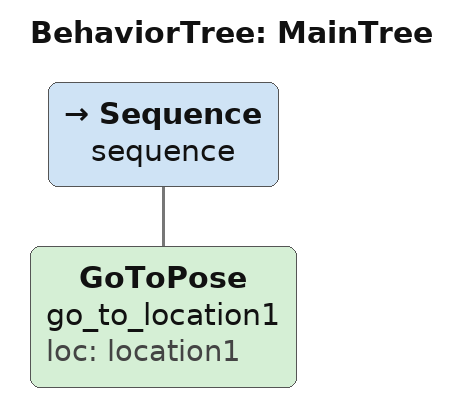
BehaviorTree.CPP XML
<!-- Behavior tree that sequentially navigates locations naively -->
<root main_tree_to_execute = "MainTree" >
  <BehaviorTree ID="MainTree">
    <Sequence name="sequence">
      <GoToPose name="go_to_location1" loc="location1" />
    </Sequence>
  </BehaviorTree>
</root>
